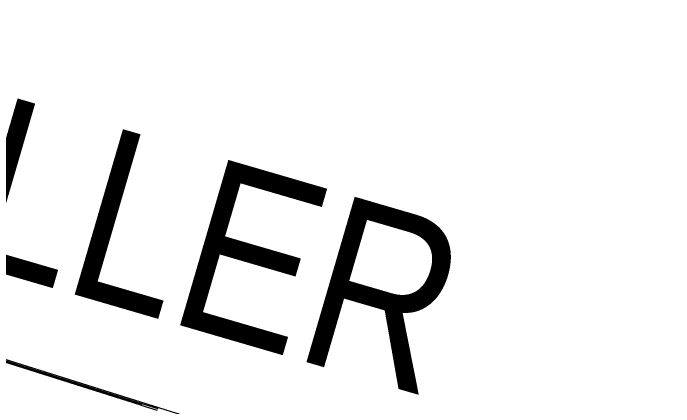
# Model space of a CAD drawing. Header units: metres. Extents: x -17822 to 152406, y -4219 to 19791.
# Drawn here: x 116850.9 to 117004.2, y 6585.5 to 6676.9 of the extents above; entities that cross this region are included whole.
import ezdxf

# ---------------------------------------------------------------- set-up
doc = ezdxf.new("R2010")
doc.units = ezdxf.units.M
doc.header["$LTSCALE"] = 100
doc.header["$MEASUREMENT"] = 0
doc.layers.get('0').update_dxf_attribs({"color": 9, "lineweight": 9})
doc.layers.add('21', color=9, linetype='Continuous', lineweight=9)
doc.layers.add('Chiller', color=32, linetype='Continuous', lineweight=9)
doc.styles.add('MuuM_TEXT-STANDART', font='ARIALN.TTF')

# ---------------------------------------------------------------- blocks, each defined once
blk = doc.blocks.new('Chiller')
at = {"layer": 'Chiller', "linetype": 'Continuous'}
for p, q in [((142.04, 194.09), (653.75, 33.23)), ((267.18, 154.01), (229.55, 165.85)), ((229.61, 166.04), (267.24, 154.21)), ((229.67, 166.23), (267.3, 154.4)), ((267.24, 154.21), (267.18, 154.01)), ((267.18, 154.01), (271, 152.82)), ((267.3, 154.4), (267.24, 154.21)), ((267.3, 154.4), (271.12, 153.2))]:
    blk.add_line(p, q, dxfattribs=at)

msp = doc.modelspace()

# ---------------------------------------------------------------- block references
at = {"color": 2}
msp.add_blockref('Chiller', (116613.33, 6431.9), dxfattribs=at)

# ---------------------------------------------------------------- texts
at = {"layer": '21', "insert": (116772.57, 6680.24), "char_height": 40, "attachment_point": 1, "rotation": 343.7392, "style": 'MuuM_TEXT-STANDART'}
msp.add_mtext_dynamic_manual_height_columns('CHILLER', width=390.2897, gutter_width=150, heights=[0], dxfattribs=at)

doc.saveas('drawing.dxf')
